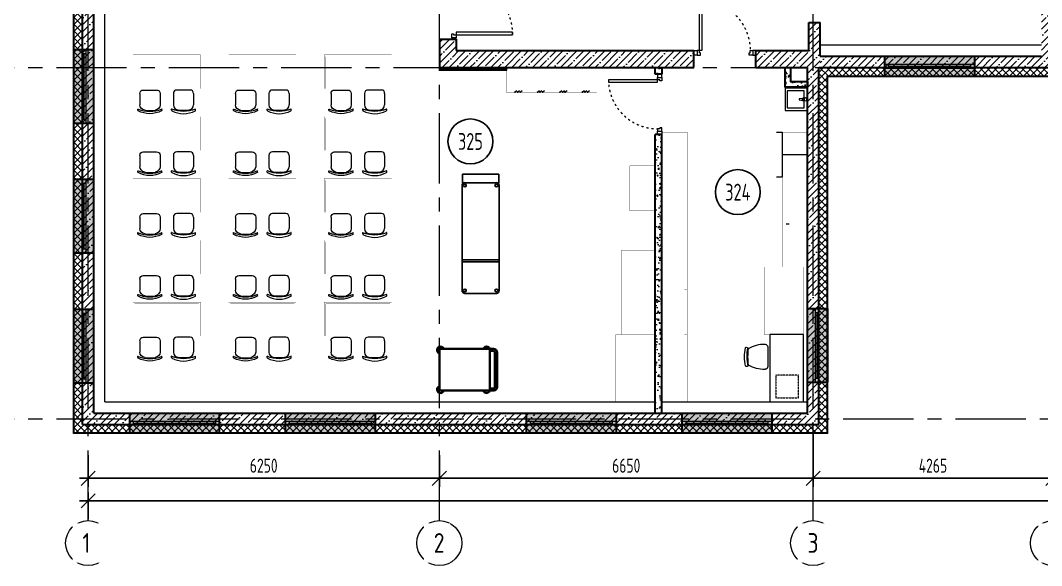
# Model space of a CAD drawing. Header units: millimetres. Extents: x -13407 to 95998, y -2611 to 109495.
# Drawn here: x -1204 to 16965, y -2611 to 7087 of the extents above; entities that cross this region are included whole.
import ezdxf
from ezdxf.enums import TextEntityAlignment as Align

# ---------------------------------------------------------------- set-up
doc = ezdxf.new("R2010")
doc.units = ezdxf.units.MM
for name, pattern in [('ACAD_ISO03W100', [30, 12, -18]), ('ADSK_Сверху', [450, 300, -150]), ('CENTER', [2, 1.25, -0.25, 0.25, -0.25]), ('HIDDEN', [6, 4, -2])]:
    doc.linetypes.add(name, pattern=pattern)
for name, color, linetype, lineweight in [('_ТХ_обор_комп принт', 30, 'Continuous', 13), ('АР_Двери', 5, 'Continuous', 18), ('АР_Маркер экспликации', 239, 'Continuous', 13), ('АР_Навесной фасад', 5, 'Continuous', 5), ('АР_Номер помещения', 1, 'Continuous', 25), ('АР_Окна БЛОК', 250, 'Continuous', 13), ('АР_Оси', 193, 'Continuous', 9), ('АР_Оси размеры', 164, 'Continuous', 9), ('АР_Перегородки газоблок', 165, 'Continuous', 30), ('АР_Перегородки газоблок_Штрих', 165, 'Continuous', 5), ('АР_Подоконники', 163, 'Continuous', 9), ('АР_Помещения_площадь', 19, 'Continuous', 9), ('АР_Сущ Несущая стена', 202, 'Continuous', 30), ('АР_Утеплитель', 250, 'Continuous', 9), ('АР_Штриховка монолит', 250, 'Continuous', 9), ('Сан.техника', 153, 'Continuous', 9), ('ТХ_мебель передв', 250, 'Continuous', 13), ('ТХ_обор_комп принт', 30, 'Continuous', 13)]:
    doc.layers.add(name, color=color, linetype=linetype, lineweight=lineweight)
doc.layers.add('ТХ_оборуд_учебн', color=80, linetype='Continuous')
doc.styles.add('ISOCPEUR', font='isocpeur.ttf', dxfattribs={"width": 0.7})
doc.styles.get("Standard").update_dxf_attribs({"font": 'arial.ttf'})
doc.styles.add('ГОСТ 2.304', font='isocpeur.ttf', dxfattribs={"width": 0.7})
doc.dimstyles.new('СПДС', dxfattribs={"dimscale": 100, "dimtxt": 2.5, "dimasz": 2.5, "dimexe": 1.5, "dimexo": 0, "dimgap": 1, "dimtad": 1, "dimdec": 0, "dimrnd": 1, "dimtxsty": 'ГОСТ 2.304', "dimblk": 'OBLIQUE', "dimcen": 2.5, "dimdle": 1.5, "dimadec": 0, "dimazin": 2, "dimtfac": 0.75, "dimtdec": 0, "dimtmove": 1, "dimatfit": 3, "dimfxl": 1, "dimtolj": 1, "dimarcsym": 1})
pattern_1 = [(50, (-58072.46, -55205.68), (215.17805, -18.82564), [22.5, -247.5]), (355, (-58072.46, -55205.68), (-41.6254, 225.65764), [18, -198]), (100.45144, (-58054.53, -55207.25), (173.55265, 206.832), [19.12206, -210.34263]), (46.1842, (-58072.46, -55145.68), (320.1724, -49.6558), [33.75, -371.25]), (96.63564, (-58045.78, -55149.82), (280.3986, 292.2356), [28.6831, -315.5141]), (351.18416, (-58072.46, -55145.68), (280.3986, 292.2356), [27, -297]), (21, (-58042.46, -55160.68), (179.0721, -120.78567), [22.5, -247.5]), (326, (-58042.46, -55160.68), (72.9946, 217.545), [18, -198]), (71.45144, (-58027.54, -55170.75), (252.0667, 96.75935), [19.12206, -210.34263]), (37.5, (-58072.46, -55205.68), (3.647957, 99.868156), [0, -195.6, 0, -201, 0, -198.75]), (7.5, (-58072.46, -55205.68), (78.92086, 118.32351), [0, -114.6, 0, -191.1, 0, -75.75]), (327.5, (-58139.36, -55205.68), (160.14673, -6.76646), [0, -75, 0, -234, 0, -310.5]), (317.5, (-58169.36, -55205.68), (174.95585, 30.0315), [0, -97.5, 0, -155.4, 0, -220.5])]

# ---------------------------------------------------------------- blocks, each defined once
blk = doc.blocks.new('Полуторная_на лестницу')
at = {"color": 253}
for points in [[(75, 80), (75, 1080), (125, 1080), (125, 80)], [(1375, 430), (1375, 80), (1425, 80), (1425, 430)]]:
    blk.add_lwpolyline(points, close=True, dxfattribs=at)
for points in [[(0, 0), (0, 80), (20, 80), (20, 0), (0, 0)], [(20, 80), (20, 0), (90, 0), (90, 30), (75, 30), (75, 80), (20, 80)], [(1480, 80), (1480, 0), (1410, 0), (1410, 30), (1425, 30), (1425, 80), (1480, 80)], [(1500, 0), (1500, 80), (1480, 80), (1480, 0), (1500, 0)]]:
    blk.add_lwpolyline(points, dxfattribs=at)
at = {"color": 253, "linetype": 'ACAD_ISO03W100', "ltscale": 3}
for centre, radius, start, end in [((75, 80), 1000, 0, 90), ((1465, 40), 392, 95.9075, 174.0925)]:
    blk.add_arc(centre, radius, start, end, dxfattribs=at)
blk = doc.blocks.new('*U236')
at = {"color": 253}
blk.add_lwpolyline([(-100, 80), (-100, 980), (-140, 980), (-140, 80)], close=True, dxfattribs=at)
for points in [[(-1100, 0), (-1100, 80), (-1045, 80), (-1045, 0), (-1100, 0)], [(-1045, 80), (-1045, 0), (-985, 0), (-985, 40), (-1000, 40), (-1000, 80), (-1045, 80)], [(-55, 80), (-55, 0), (-115, 0), (-115, 40), (-100, 40), (-100, 80), (-55, 80)], [(0, 0), (0, 80), (-55, 80), (-55, 0), (0, 0)]]:
    blk.add_lwpolyline(points, dxfattribs=at)
at = {"color": 253, "linetype": 'ACAD_ISO03W100', "ltscale": 3}
blk.add_arc((-100, 80), 900, 90, 180, dxfattribs=at)
blk = doc.blocks.new('*U213')
h = blk.add_hatch(color=253)
h.dxf.hatch_style = 1
h.paths.add_polyline_path([(-1600, -140), (0, -140), (0, 220), (-1600, 220)])
at = {"color": 253, "lineweight": 30}
for p, q in [((-1600, -140), (-1600, 220)), ((0, -140), (0, 220))]:
    blk.add_line(p, q, dxfattribs=at)
at = {"color": 253}
for p, q in [((0, 220), (-1600, 220)), ((-1600, 70), (0, 70)), ((-1600, 0), (0, 0)), ((-1530, 0), (-1530, 70)), ((-1530, 35), (-70, 35)), ((-70, 0), (-70, 70)), ((-1600, -140), (0, -140)), ((-1600, -140), (-1600, -140)), ((-1600, -140), (-1600, -140)), ((0, -140), (0, -140)), ((0, -140), (0, -140))]:
    blk.add_line(p, q, dxfattribs=at)
blk = doc.blocks.new('*U214')
h = blk.add_hatch(color=253)
h.dxf.hatch_style = 1
h.paths.add_polyline_path([(-1600, -140), (0, -140), (0, 220), (-1600, 220)])
at = {"color": 253, "lineweight": 30}
for p, q in [((-1600, -140), (-1600, 220)), ((0, -140), (0, 220))]:
    blk.add_line(p, q, dxfattribs=at)
at = {"color": 253}
for p, q in [((0, 220), (-1600, 220)), ((-1600, 70), (0, 70)), ((-1600, 0), (0, 0)), ((-1530, 0), (-1530, 70)), ((-1530, 35), (-70, 35)), ((-70, 0), (-70, 70)), ((-1600, -140), (0, -140)), ((-1600, -140), (-1600, -140)), ((-1600, -140), (-1600, -140)), ((0, -140), (0, -140)), ((0, -140), (0, -140))]:
    blk.add_line(p, q, dxfattribs=at)
blk = doc.blocks.new('*U229')
h = blk.add_hatch(color=253)
h.dxf.hatch_style = 1
h.paths.add_polyline_path([(-1600, -140), (0, -140), (0, 220), (-1600, 220)])
at = {"color": 253, "lineweight": 30}
for p, q in [((-1600, -140), (-1600, 220)), ((0, -140), (0, 220))]:
    blk.add_line(p, q, dxfattribs=at)
at = {"color": 253}
for p, q in [((0, 220), (-1600, 220)), ((-1600, 70), (0, 70)), ((-1600, 0), (0, 0)), ((-1530, 0), (-1530, 70)), ((-1530, 35), (-70, 35)), ((-70, 0), (-70, 70)), ((-1600, -140), (0, -140)), ((-1600, -140), (-1600, -140)), ((-1600, -140), (-1600, -140)), ((0, -140), (0, -140)), ((0, -140), (0, -140))]:
    blk.add_line(p, q, dxfattribs=at)
blk = doc.blocks.new('*U230')
h = blk.add_hatch(color=253)
h.dxf.hatch_style = 1
h.paths.add_polyline_path([(-1600, -140), (0, -140), (0, 220), (-1600, 220)])
at = {"color": 253, "lineweight": 30}
for p, q in [((-1600, -140), (-1600, 220)), ((0, -140), (0, 220))]:
    blk.add_line(p, q, dxfattribs=at)
at = {"color": 253}
for p, q in [((0, 220), (-1600, 220)), ((-1600, 70), (0, 70)), ((-1600, 0), (0, 0)), ((-1530, 0), (-1530, 70)), ((-1530, 35), (-70, 35)), ((-70, 0), (-70, 70)), ((-1600, -140), (0, -140)), ((-1600, -140), (-1600, -140)), ((-1600, -140), (-1600, -140)), ((0, -140), (0, -140)), ((0, -140), (0, -140))]:
    blk.add_line(p, q, dxfattribs=at)
blk = doc.blocks.new('*U231')
h = blk.add_hatch(color=253)
h.dxf.hatch_style = 1
h.paths.add_polyline_path([(-1310, -140), (0, -140), (0, 220), (-1310, 220)])
at = {"color": 253, "lineweight": 30}
for p, q in [((-1310, -140), (-1310, 220)), ((0, -140), (0, 220))]:
    blk.add_line(p, q, dxfattribs=at)
at = {"color": 253}
for p, q in [((0, 220), (-1310, 220)), ((-1310, 70), (0, 70)), ((-1310, 0), (0, 0)), ((-1240, 0), (-1240, 70)), ((-1240, 35), (-70, 35)), ((-70, 0), (-70, 70)), ((-1310, -140), (0, -140)), ((-1310, -140), (-1310, -140)), ((-1310, -140), (-1310, -140)), ((0, -140), (0, -140)), ((0, -140), (0, -140))]:
    blk.add_line(p, q, dxfattribs=at)
blk = doc.blocks.new('*U232')
h = blk.add_hatch(color=253)
h.dxf.hatch_style = 1
h.paths.add_polyline_path([(-1600, -140), (0, -140), (0, 220), (-1600, 220)])
at = {"color": 253, "lineweight": 30}
for p, q in [((-1600, -140), (-1600, 220)), ((0, -140), (0, 220))]:
    blk.add_line(p, q, dxfattribs=at)
at = {"color": 253}
for p, q in [((0, 220), (-1600, 220)), ((-1600, 70), (0, 70)), ((-1600, 0), (0, 0)), ((-1530, 0), (-1530, 70)), ((-1530, 35), (-70, 35)), ((-70, 0), (-70, 70)), ((-1600, -140), (0, -140)), ((-1600, -140), (-1600, -140)), ((-1600, -140), (-1600, -140)), ((0, -140), (0, -140)), ((0, -140), (0, -140))]:
    blk.add_line(p, q, dxfattribs=at)
blk = doc.blocks.new('*U195')
h = blk.add_hatch(color=253)
h.dxf.hatch_style = 1
h.paths.add_polyline_path([(-1310, 140), (0, 140), (0, -220), (-1310, -220)])
at = {"color": 253, "lineweight": 30}
for p, q in [((-1310, 140), (-1310, -220)), ((0, 140), (0, -220))]:
    blk.add_line(p, q, dxfattribs=at)
at = {"color": 253}
for p, q in [((-1310, 140), (0, 140)), ((-1310, 140), (-1310, 140)), ((-1310, 140), (-1310, 140)), ((-1310, 0), (0, 0)), ((0, 140), (0, 140)), ((0, 140), (0, 140)), ((-1310, -70), (0, -70)), ((-1240, 0), (-1240, -70)), ((-1240, -35), (-70, -35)), ((-70, 0), (-70, -70)), ((0, -220), (-1310, -220))]:
    blk.add_line(p, q, dxfattribs=at)
blk = doc.blocks.new('*U202')
h = blk.add_hatch(color=253)
h.dxf.hatch_style = 1
h.paths.add_polyline_path([(-1310, 140), (0, 140), (0, -220), (-1310, -220)])
at = {"color": 253, "lineweight": 30}
for p, q in [((-1310, 140), (-1310, -220)), ((0, 140), (0, -220))]:
    blk.add_line(p, q, dxfattribs=at)
at = {"color": 253}
for p, q in [((-1310, 140), (0, 140)), ((-1310, 140), (-1310, 140)), ((-1310, 140), (-1310, 140)), ((-1310, 0), (0, 0)), ((0, 140), (0, 140)), ((0, 140), (0, 140)), ((-1310, -70), (0, -70)), ((-1240, 0), (-1240, -70)), ((-1240, -35), (-70, -35)), ((-70, 0), (-70, -70)), ((0, -220), (-1310, -220))]:
    blk.add_line(p, q, dxfattribs=at)
blk = doc.blocks.new('*U203')
h = blk.add_hatch(color=253)
h.dxf.hatch_style = 1
h.paths.add_polyline_path([(-1310, 140), (0, 140), (0, -220), (-1310, -220)])
at = {"color": 253, "lineweight": 30}
for p, q in [((-1310, 140), (-1310, -220)), ((0, 140), (0, -220))]:
    blk.add_line(p, q, dxfattribs=at)
at = {"color": 253}
for p, q in [((-1310, 140), (0, 140)), ((-1310, 140), (-1310, 140)), ((-1310, 140), (-1310, 140)), ((-1310, 0), (0, 0)), ((0, 140), (0, 140)), ((0, 140), (0, 140)), ((-1310, -70), (0, -70)), ((-1240, 0), (-1240, -70)), ((-1240, -35), (-70, -35)), ((-70, 0), (-70, -70)), ((0, -220), (-1310, -220))]:
    blk.add_line(p, q, dxfattribs=at)
blk = doc.blocks.new('_Oblique')
at = {"color": 253, "linetype": 'ByBlock', "lineweight": -2}
blk.add_line((-0.5, -0.5), (0.5, 0.5), dxfattribs=at)
blk = doc.blocks.new('*D300')
at = {"layer": 'АР_Оси размеры', "color": 253, "lineweight": -2, "ltscale": 100, "transparency": 16777216}
for p, q in [((0, -649), (0, -1209)), ((6250, -649), (6250, -1209)), ((-150, -1059), (6400, -1059))]:
    blk.add_line(p, q, dxfattribs=at)
at = {"layer": 'АР_Оси размеры', "color": 253, "lineweight": -2, "ltscale": 100, "transparency": 16777216, "xscale": 250, "yscale": 250, "zscale": 250, "rotation": 180}
blk.add_blockref('_Oblique', (0, -1059), dxfattribs=at)
at = {"layer": 'АР_Оси размеры', "color": 253, "lineweight": -2, "ltscale": 100, "transparency": 16777216, "xscale": 250, "yscale": 250, "zscale": 250}
blk.add_blockref('_Oblique', (6250, -1059), dxfattribs=at)
at = {"layer": 'АР_Оси размеры', "color": 253, "ltscale": 100, "transparency": 16777216, "insert": (3125, -834), "char_height": 250, "attachment_point": 5, "style": 'ГОСТ 2.304'}
blk.add_mtext('\\A1;6250', dxfattribs=at)
blk = doc.blocks.new('*D301')
at = {"layer": 'АР_Оси размеры', "color": 253, "lineweight": -2, "ltscale": 100, "transparency": 16777216}
for p, q in [((12900, -235), (12900, -1209)), ((6250, -649), (6250, -1209)), ((6100, -1059), (13050, -1059))]:
    blk.add_line(p, q, dxfattribs=at)
at = {"layer": 'АР_Оси размеры', "color": 253, "lineweight": -2, "ltscale": 100, "transparency": 16777216, "xscale": 250, "yscale": 250, "zscale": 250, "rotation": 180}
blk.add_blockref('_Oblique', (6250, -1059), dxfattribs=at)
at = {"layer": 'АР_Оси размеры', "color": 253, "lineweight": -2, "ltscale": 100, "transparency": 16777216, "xscale": 250, "yscale": 250, "zscale": 250}
blk.add_blockref('_Oblique', (12900, -1059), dxfattribs=at)
at = {"layer": 'АР_Оси размеры', "color": 253, "ltscale": 100, "transparency": 16777216, "insert": (9575, -834), "char_height": 250, "attachment_point": 5, "style": 'ГОСТ 2.304'}
blk.add_mtext('\\A1;6650', dxfattribs=at)
blk = doc.blocks.new('*D302')
at = {"layer": 'АР_Оси размеры', "color": 253, "lineweight": -2, "ltscale": 100, "transparency": 16777216}
for p, q in [((12900, -235), (12900, -1209)), ((17165, -235), (17165, -1209)), ((12750, -1059), (17315, -1059))]:
    blk.add_line(p, q, dxfattribs=at)
at = {"layer": 'АР_Оси размеры', "color": 253, "lineweight": -2, "ltscale": 100, "transparency": 16777216, "xscale": 250, "yscale": 250, "zscale": 250, "rotation": 180}
blk.add_blockref('_Oblique', (12900, -1059), dxfattribs=at)
at = {"layer": 'АР_Оси размеры', "color": 253, "lineweight": -2, "ltscale": 100, "transparency": 16777216, "xscale": 250, "yscale": 250, "zscale": 250}
blk.add_blockref('_Oblique', (17165, -1059), dxfattribs=at)
at = {"layer": 'АР_Оси размеры', "color": 253, "ltscale": 100, "transparency": 16777216, "insert": (15032, -834), "char_height": 250, "attachment_point": 5, "style": 'ГОСТ 2.304'}
blk.add_mtext('\\A1;4265', dxfattribs=at)
blk = doc.blocks.new('*D296')
at = {"layer": 'АР_Оси размеры', "color": 253, "lineweight": -2, "ltscale": 100, "transparency": 16777216}
for p, q in [((0, -1786), (0, -1311)), ((68415, -1786), (68415, -1311)), ((-150, -1461), (68565, -1461))]:
    blk.add_line(p, q, dxfattribs=at)
at = {"layer": 'АР_Оси размеры', "color": 253, "lineweight": -2, "ltscale": 100, "transparency": 16777216, "xscale": 250, "yscale": 250, "zscale": 250, "rotation": 180}
blk.add_blockref('_Oblique', (0, -1461), dxfattribs=at)
at = {"layer": 'АР_Оси размеры', "color": 253, "lineweight": -2, "ltscale": 100, "transparency": 16777216, "xscale": 250, "yscale": 250, "zscale": 250}
blk.add_blockref('_Oblique', (68415, -1461), dxfattribs=at)
at = {"layer": 'АР_Оси размеры', "color": 253, "ltscale": 100, "transparency": 16777216, "insert": (34208, -1236), "char_height": 250, "attachment_point": 5, "style": 'ГОСТ 2.304'}
blk.add_mtext('\\A1;68415', dxfattribs=at)
blk = doc.blocks.new('*U166')
at = {"color": 253}
blk.add_lwpolyline([(-100, 80), (-100, 950), (-140, 950), (-140, 80)], close=True, dxfattribs=at)
for points in [[(-1070, 0), (-1070, 80), (-1015, 80), (-1015, 0), (-1070, 0)], [(-1015, 80), (-1015, 0), (-955, 0), (-955, 40), (-970, 40), (-970, 80), (-1015, 80)], [(-55, 80), (-55, 0), (-115, 0), (-115, 40), (-100, 40), (-100, 80), (-55, 80)], [(0, 0), (0, 80), (-55, 80), (-55, 0), (0, 0)]]:
    blk.add_lwpolyline(points, dxfattribs=at)
at = {"color": 253, "linetype": 'ACAD_ISO03W100', "ltscale": 3}
blk.add_arc((-100, 80), 870, 90, 180, dxfattribs=at)
blk = doc.blocks.new('*U327')
at = {"layer": 'АР_Номер помещения', "color": 253}
blk.add_circle((-11184, 4515), 400, dxfattribs=at)
at = {"layer": 'АР_Номер помещения', "color": 253, "style": 'ISOCPEUR', "width": 0.7}
blk.add_attdef('НОМЕР_ПОМЕЩЕНИЯ', text='', height=300, dxfattribs=at).set_placement((-11184, 4515), align=Align.MIDDLE_CENTER)
at = {"layer": 'АР_Помещения_площадь', "color": 253, "lineweight": 30, "width": 0.7, "flags": 104}
blk.add_attdef('ИМЯ_ПОМЕЩЕНИЯ', text='', height=100, dxfattribs=at).set_placement((158, 1217), align=Align.MIDDLE_CENTER)
blk = doc.blocks.new('*U328')
at = {"layer": 'АР_Номер помещения', "color": 253}
blk.add_circle((-16333, 3946), 400, dxfattribs=at)
at = {"layer": 'АР_Номер помещения', "color": 253, "style": 'ISOCPEUR', "width": 0.7}
blk.add_attdef('НОМЕР_ПОМЕЩЕНИЯ', text='', height=300, dxfattribs=at).set_placement((-16333, 3946), align=Align.MIDDLE_CENTER)
at = {"layer": 'АР_Помещения_площадь', "color": 253, "lineweight": 30, "width": 0.7, "flags": 104}
blk.add_attdef('ИМЯ_ПОМЕЩЕНИЯ', text='', height=100, dxfattribs=at).set_placement((158, 1217), align=Align.MIDDLE_CENTER)
blk = doc.blocks.new('сан.техника')
at = {"layer": 'Сан.техника', "color": 253, "linetype": 'Continuous', "lineweight": 5}
for p, q in [((-27, 168), (-79, 161)), ((-27, 168), (-79, 161)), ((-79, 139), (-27, 132)), ((-79, 139), (-27, 132)), ((25, 175), (-17, 171)), ((25, 175), (-17, 171)), ((-17, 129), (25, 125)), ((-17, 129), (25, 125)), ((-15, 164), (0, 164)), ((-15, 164), (0, 164)), ((0, 136), (-15, 136)), ((0, 136), (-15, 136)), ((0, 164), (0, 136)), ((0, 164), (0, 136))]:
    blk.add_line(p, q, dxfattribs=at)
for points in [[(59, 350), (-341, 350), (-341, -50), (59, -50)], [(0, 300), (-300, 300), (-300, 0), (0, 0)], [(0, 300), (-300, 300), (-300, 0), (0, 0)]]:
    blk.add_lwpolyline(points, close=True, dxfattribs=at)
for centre, radius, start, end in [((-78, 150), 11.2, 97.1386, 262.8608), ((-78, 150), 11.2, 97.1386, 262.8608), ((-15, 150), 21.1, 122.7707, 237.2287), ((-15, 150), 21.1, 122.7707, 237.2287), ((-15, 150), 13.6, 89.9997, 269.9997), ((-15, 150), 13.6, 89.9997, 269.9997), ((-15, 150), 21.1, 95.1693, 122.7707), ((-15, 150), 21.1, 95.1693, 122.7707), ((-15, 150), 21.1, 237.2287, 264.8301), ((-15, 150), 21.1, 237.2287, 264.8301), ((25, 150), 25, 269.9997, 89.9997), ((25, 150), 25, 269.9997, 89.9997)]:
    blk.add_arc(centre, radius, start, end, dxfattribs=at)
blk = doc.blocks.new('У058')
at = {"layer": 'ТХ_мебель передв', "color": 253, "ltscale": 100}
for points, const_width in [([(70477.5, 42777), (71077.5, 42777), (71077.5, 41577), (70477.5, 41577)], 2), ([(70507.5, 42747), (71077.5, 42747), (71077.5, 41607), (70507.5, 41607)], 1)]:
    blk.add_lwpolyline(points, close=True, dxfattribs=dict(at, const_width=const_width))
blk = doc.blocks.new('У060')
at = {"layer": 'ТХ_мебель передв', "color": 253, "lineweight": 0, "ltscale": 100, "transparency": 33554687}
for points in [[(66914, 41636), (66914, 41874)], [(66977, 41938), (67178, 41938)], [(67273, 41969), (67252, 41969)], [(66977, 41578), (67178, 41578)], [(67273, 41541), (67252, 41541)]]:
    blk.add_lwpolyline(points, dxfattribs=at)
for centre, radius, start, end in [((66774, 41755), 522, 336.4029, 23.5971), ((66737, 41755), 544, 350.2064, 9.7936)]:
    blk.add_arc(centre, radius, start, end, dxfattribs=at)
for points in [[(66914, 41874), (66914, 41906), (66940, 41938), (66977, 41938)], [(67178, 41938), (67226, 41938), (67268, 41895), (67273, 41848)], [(67252, 41964), (67247, 41964), (67252, 41969), (67252, 41969)], [(67273, 41969), (67279, 41969), (67279, 41964), (67284, 41964)], [(66977, 41578), (66940, 41578), (66914, 41604), (66914, 41636)], [(67273, 41668), (67268, 41615), (67226, 41578), (67178, 41578)], [(67252, 41541), (67252, 41541), (67252, 41541), (67252, 41546)]]:
    blk.add_open_spline(points, degree=3, dxfattribs=at)
blk.add_open_spline([(67284, 41964), (67353, 41832), (67353, 41678), (67284, 41546), (67279, 41546), (67279, 41541), (67273, 41541)], degree=3, knots=[0, 0, 0, 0, 1, 1, 1, 2, 2, 2, 2], dxfattribs=at)
blk = doc.blocks.new('У063-2')
at = {"layer": '_ТХ_обор_комп принт', "color": 253, "lineweight": 35}
blk.add_lwpolyline([(68858, 41841), (68858, 41100), (67958, 41100), (67958, 41841)], close=True, dxfattribs=at)
for points in [[(68858, 41100), (68858, 41841)], [(68921, 41841), (68858, 41841)], [(68921, 41804), (68858, 41804)], [(68948, 41778), (68948, 41159)], [(68985, 41778), (68985, 41159)], [(68921, 41137), (68858, 41137)], [(68921, 41100), (68858, 41100)]]:
    blk.add_lwpolyline(points, dxfattribs=at)
for points, knots in [([(67958, 41762), (67926, 41772), (67911, 41804), (67921, 41841), (67932, 41873), (67963, 41889), (67995, 41878), (68016, 41873), (68032, 41857), (68038, 41841)], [0, 0, 0, 0, 1, 1, 1, 2, 2, 2, 3, 3, 3, 3]), ([(68741, 41841), (68752, 41873), (68784, 41889), (68821, 41878), (68837, 41873), (68852, 41857), (68858, 41841)], [0, 0, 0, 0, 1, 1, 1, 2, 2, 2, 2]), ([(68038, 41100), (68027, 41069), (67990, 41047), (67958, 41058), (67926, 41069), (67911, 41106), (67921, 41137), (67926, 41153), (67942, 41169), (67958, 41174)], [0, 0, 0, 0, 1, 1, 1, 2, 2, 2, 3, 3, 3, 3]), ([(68858, 41100), (68847, 41069), (68815, 41047), (68784, 41058), (68762, 41063), (68747, 41079), (68741, 41100)], [0, 0, 0, 0, 1, 1, 1, 2, 2, 2, 2]), ([(68985, 41164), (68985, 41127), (68958, 41100), (68927, 41100), (68927, 41100), (68927, 41100), (68921, 41100)], [0, 0, 0, 0, 1, 1, 1, 2, 2, 2, 2]), ([(68948, 41159), (68948, 41148), (68937, 41137), (68927, 41137), (68927, 41137), (68927, 41137), (68921, 41137)], [0, 0, 0, 0, 1, 1, 1, 2, 2, 2, 2])]:
    blk.add_open_spline(points, degree=3, knots=knots, dxfattribs=at)
for points in [[(68921, 41841), (68958, 41841), (68985, 41809), (68985, 41778)], [(68921, 41804), (68937, 41804), (68948, 41788), (68948, 41778)]]:
    blk.add_open_spline(points, degree=3, dxfattribs=at)
blk = doc.blocks.new('A$C3da1b1ea')
at = {"color": 253, "lineweight": 0}
blk.add_lwpolyline([(0, 0), (50, 0), (50, -1200), (0, -1200), (0, 0)], dxfattribs=at)
blk = doc.blocks.new('У062-2')
at = {"layer": 'ТХ_мебель передв', "color": 253, "ltscale": 100}
for p, q in [((73687, 43374.5), (73729.5, 43402.5)), ((73733, 43374.5), (73775.5, 43402.5)), ((73779, 43374.5), (73821.5, 43402.5)), ((74087, 43374.5), (74129.5, 43402.5)), ((74133, 43374.5), (74175.5, 43402.5)), ((74179, 43374.5), (74221.5, 43402.5))]:
    blk.add_line(p, q, dxfattribs=at)
for points, const_width in [([(73549.5, 43813.5), (74349.5, 43813.5), (74349.5, 43363.5), (73549.5, 43363.5)], 2), ([(73549.5, 43363.5), (74349.5, 43363.5), (74349.5, 43413.5), (73549.5, 43413.5)], 1)]:
    blk.add_lwpolyline(points, close=True, dxfattribs=dict(at, const_width=const_width))
at = {"layer": 'ТХ_мебель передв', "color": 253, "ltscale": 100, "const_width": 1}
blk.add_lwpolyline([(73949.5, 43413.5), (73949.5, 43363.5)], dxfattribs=at)
blk = doc.blocks.new('У051-2')
at = {"layer": 'ТХ_мебель передв', "color": 253, "ltscale": 100}
for points, const_width in [([(73549.5, 44725), (74349.5, 44725), (74349.5, 44275), (73549.5, 44275)], 2), ([(73549.5, 44275), (74349.5, 44275), (74349.5, 44325), (73549.5, 44325)], 1)]:
    blk.add_lwpolyline(points, close=True, dxfattribs=dict(at, const_width=const_width))
at = {"layer": 'ТХ_мебель передв', "color": 253, "ltscale": 100, "const_width": 1}
blk.add_lwpolyline([(73949.5, 44325), (73949.5, 44275)], dxfattribs=at)
blk = doc.blocks.new('У050-2')
at = {"layer": 'ТХ_мебель передв', "color": 253, "ltscale": 100, "const_width": 2}
blk.add_lwpolyline([(72615, 40628.5), (73815, 40628.5), (73815, 39928.5), (72615, 39928.5)], close=True, dxfattribs=at)
blk = doc.blocks.new('137')
at = {"color": 253, "extrusion": (0.000470712, 6.19742e-05, 1)}
for p, q in [((7031710, 1186294, 0), (7031710, 1188164, 0)), ((7031760, 1188214, 0), (7032320, 1188214, 0)), ((7032370, 1188164, 0), (7032370, 1186294, 0)), ((7031715, 1187654, 0), (7032365, 1187654, 0)), ((7031715, 1187614, 0), (7032365, 1187614, 0)), ((7032315, 1186244, 0), (7031765, 1186244, 0))]:
    blk.add_line(p, q, dxfattribs=at)
at = {"color": 253, "linetype": 'ADSK_Сверху', "ltscale": 25, "elevation": 0}
blk.add_lwpolyline([(7031718, 1186244), (7032361, 1186244), (7032361, 1186094), (7031718, 1186094)], close=True, dxfattribs=at)
at = {"color": 253, "extrusion": (0.000470712, 6.19742e-05, 1)}
for centre in [(7031759, 1188163, 3384), (7032319, 1188163, 3384), (7031759, 1186293, 3384), (7032319, 1186293, 3384)]:
    blk.add_circle(centre, 25, dxfattribs=at)
for centre, start, end in [((7031759, 1188163, 3384), 90, 180), ((7032319, 1188163, 3384), 360, 90), ((7031759, 1186293, 3384), 180, 270), ((7032319, 1186293, 3384), 270, 360)]:
    blk.add_arc(centre, 50, start, end, dxfattribs=at)
blk = doc.blocks.new('У055')
at = {"layer": 'ТХ_мебель передв', "color": 253, "const_width": 2}
blk.add_lwpolyline([(77907.5, 42123.5), (77907.5, 41523.5), (76407.5, 41523.5), (76407.5, 42123.5)], close=True, dxfattribs=at)
blk = doc.blocks.new('стол с тумбой 1200х600')
at = {"color": 253}
blk.add_lwpolyline([(-19012, 19801), (-19012, 21001), (-19612, 21001), (-19612, 19801)], close=True, dxfattribs=at)
at = {"color": 253, "linetype": 'HIDDEN', "ltscale": 0.1}
blk.add_lwpolyline([(-19505, 19875), (-19105, 19875), (-19105, 20275), (-19505, 20275)], close=True, dxfattribs=at)
blk = doc.blocks.new('У049')
at = {"layer": 'ТХ_мебель передв', "color": 253, "lineweight": 0, "ltscale": 100, "transparency": 33554687}
for points in [[(58164, 41935), (58164, 41586)], [(57767, 41591), (57761, 41596)], [(58121, 41538), (58116, 41538)]]:
    blk.add_lwpolyline(points, dxfattribs=at)
for centre, radius, start, end in [((58111, 41385), 597, 89.5454, 119.8071), ((58408, 41758), 666, 165.9816, 194.0184), ((58527, 41769), 738, 168.2499, 193.5111), ((59096, 41760), 1290, 173.6408, 186.3592), ((58111, 42136), 597, 240.1934, 270.454)]:
    blk.add_arc(centre, radius, start, end, dxfattribs=at)
for points in [[(58116, 41983), (58142, 41983), (58164, 41961), (58164, 41940), (58164, 41935), (58164, 41935), (58164, 41935)], [(57761, 41919), (57767, 41935), (57788, 41935), (57798, 41924), (57804, 41924), (57804, 41924), (57804, 41919)]]:
    blk.add_open_spline(points, degree=3, knots=[0, 0, 0, 0, 1, 1, 1, 2, 2, 2, 2], dxfattribs=at)
for points in [[(57809, 41596), (57798, 41586), (57783, 41580), (57767, 41591)], [(58164, 41586), (58164, 41559), (58142, 41538), (58121, 41538)]]:
    blk.add_open_spline(points, degree=3, dxfattribs=at)
blk = doc.blocks.new('У052')
at = {"layer": 'ТХ_мебель передв', "color": 253, "ltscale": 100}
for points, const_width in [([(68850, 57482), (68850, 56682), (69300, 56682), (69300, 57482)], 2), ([(69300, 57482), (69300, 56682), (69250, 56682), (69250, 57482)], 1)]:
    blk.add_lwpolyline(points, close=True, dxfattribs=dict(at, const_width=const_width))
at = {"layer": 'ТХ_мебель передв', "color": 253, "ltscale": 100, "const_width": 1}
blk.add_lwpolyline([(69250, 57082), (69300, 57082)], dxfattribs=at)
blk = doc.blocks.new('У053')
at = {"layer": 'ТХ_мебель передв', "color": 253, "ltscale": 100}
for points, const_width in [([(53513, 44340.5), (53513, 43540.5), (53063, 43540.5), (53063, 44340.5)], 2), ([(53063, 44340.5), (53063, 43540.5), (53113, 43540.5), (53113, 44340.5)], 1)]:
    blk.add_lwpolyline(points, close=True, dxfattribs=dict(at, const_width=const_width))
at = {"layer": 'ТХ_мебель передв', "color": 253, "ltscale": 100, "const_width": 1}
blk.add_lwpolyline([(53113, 43940.5), (53063, 43940.5)], dxfattribs=at)
blk = doc.blocks.new('У054')
at = {"layer": 'ТХ_мебель передв', "color": 253, "ltscale": 100, "const_width": 2}
blk.add_lwpolyline([(50842.5, 43340), (51392.5, 43340), (51392.5, 42540), (50842.5, 42540)], close=True, dxfattribs=at)
at = {"layer": 'ТХ_мебель передв', "color": 253, "ltscale": 100}
for points in [[(51392.5, 43340), (51292.5, 43340), (51292.5, 42540), (51392.5, 42540)], [(51292.5, 42940), (50842.5, 42940)]]:
    blk.add_lwpolyline(points, dxfattribs=at)
blk = doc.blocks.new('У056')
at = {"layer": 'ТХ_мебель передв', "color": 253, "ltscale": 0.1, "const_width": 2, "elevation": -1}
blk.add_lwpolyline([(66130, 57230), (66530, 57230), (66530, 56530), (66130, 56530)], close=True, dxfattribs=at)

msp = doc.modelspace()

# ---------------------------------------------------------------- hatches: boundary and pattern name
at = {"layer": 'АР_Перегородки газоблок_Штрих', "ltscale": 100}
h = msp.add_hatch(dxfattribs=at)
h.set_pattern_fill('AR-CONC', color=253, scale=30)
h.set_pattern_definition(pattern_1)
h.paths.add_polyline_path([(10090, 6250), (10090, 6130), (10210, 6130), (10210, 6250)])
h = msp.add_hatch(dxfattribs=at)
h.set_pattern_fill('AR-CONC', color=253, scale=30)
h.set_pattern_definition(pattern_1)
h.paths.add_polyline_path([(12400, 5900), (12800, 5900), (12800, 6000), (12500, 6000), (12500, 6250), (12400, 6250)])
h = msp.add_hatch(dxfattribs=at)
h.set_pattern_fill('AR-CONC', color=253, scale=30)
h.set_pattern_definition(pattern_1)
h.paths.add_polyline_path([(10090, 5060), (10090, 100), (10210, 100), (10210, 5060)])
at = {"layer": 'АР_Утеплитель', "ltscale": 100}
h = msp.add_hatch(dxfattribs=at)
h.set_pattern_fill('ANSI37', color=253, scale=700)
h.set_pattern_definition([(45, (-945096.63, 49153.53), (-61.871843, 61.871843), []), (135, (-945096.63, 49153.53), (-61.871843, -61.871843), [])])
h.paths.add_polyline_path([(-100, 9610), (6250, 9610), (6250, 26840), (-750.2, 26840), (-750.2, 28560), (-900.2, 28560), (-900.2, 26690), (6100, 26690), (6100, 9760), (-250, 9760), (-250, -250), (13150, -250), (13150, 6100), (21270, 6100), (21270, 11290), (29537.4, 11290), (29537.4, 11040), (29687.4, 11040), (29687.4, 11440), (21120, 11440), (21120, 6250), (13000, 6250), (13000, -100), (-100, -100)])
at = {"layer": 'АР_Штриховка монолит', "ltscale": 100}
h = msp.add_hatch(dxfattribs=at)
h.set_pattern_fill('ANSI35', color=253, scale=700)
h.set_pattern_definition([(45, (-951587.81, 109999.9), (-123.743687, 123.743687), []), (45, (-951464.07, 109999.9), (-123.743687, 123.743687), [218.75, -43.75, 0, -43.75])])
h.paths.add_polyline_path([(20920, 6450), (17165, 6450), (17165, 11331.1), (16965, 11331.1), (16965, 6450), (13025, 6450), (13025, 6250), (20920, 6250)])
h = msp.add_hatch(dxfattribs=at)
h.set_pattern_fill('ANSI35', color=253, scale=700)
h.set_pattern_definition([(45, (-944996.7, 49831.52), (-123.743687, 123.743687), []), (45, (-944872.95, 49831.52), (-123.743687, 123.743687), [218.75, -43.75, 0, -43.75])])
h.paths.add_polyline_path([(100, 9410), (-100, 9410), (-100, -100), (12053.2, -100), (12053.2, 100), (100, 100)])
h = msp.add_hatch(dxfattribs=at)
h.set_pattern_fill('ANSI35', color=253, scale=700)
h.set_pattern_definition([(45, (-956447.81, 109999.9), (-123.743687, 123.743687), []), (45, (-956324.07, 109999.9), (-123.743687, 123.743687), [218.75, -43.75, 0, -43.75])])
h.paths.add_polyline_path([(11880, 6250), (12800, 6250), (12800, 100), (12165, 100), (12165, -100), (13000, -100), (13000, 6250), (13025, 6250), (13025, 6450), (13025, 7050), (12825, 7050), (12825, 6550), (11880, 6550)])
h = msp.add_hatch(dxfattribs=at)
h.set_pattern_fill('ANSI35', color=253, scale=700)
h.set_pattern_definition([(45, (-947672.81, 116349.9), (-123.743687, 123.743687), []), (45, (-947549.07, 116349.9), (-123.743687, 123.743687), [218.75, -43.75, 0, -43.75])])
h.paths.add_polyline_path([(10780, 6550), (6550, 6550), (6550, 6756), (6250, 6756), (6250, 6250), (10780, 6250)])

# ---------------------------------------------------------------- linework, layer by layer
at = {"layer": 'АР_Навесной фасад', "color": 253, "ltscale": 100}
for p, q in [((13150, -250), (13150, 6100)), ((13150, 6100), (21270, 6100)), ((13160, -260), (13160, 6090)), ((13160, 6090), (21280, 6090))]:
    msp.add_line(p, q, dxfattribs=at)
for points in [[(-260, -260), (-260.4, 9770)], [(-250, -250), (-250.4, 9760)], [(13160, -260), (-260, -260)], [(13150, -250), (-250, -250)]]:
    msp.add_lwpolyline(points, dxfattribs=at)
at = {"layer": 'АР_Оси', "color": 253, "linetype": 'CENTER', "ltscale": 1000}
for p, q in [((6250, -1811.3), (6250, 32072.7)), ((12900, -1811.3), (12900, 27571.3)), ((0, -1811.3), (0, 12666.9)), ((-12563.8, 6250), (71033.4, 6250)), ((-12563.8, 0), (71033.4, 0))]:
    msp.add_line(p, q, dxfattribs=at)
at = {"layer": 'АР_Оси', "color": 253, "ltscale": 0.5}
for centre in [(0, -2211.3), (6250, -2211.3), (12900, -2211.3), (17165, -2211.3)]:
    msp.add_circle(centre, 400, dxfattribs=at)
at = {"layer": 'АР_Перегородки газоблок', "color": 253, "ltscale": 100}
for points in [[(10090, 6130), (10090, 6250)], [(10210, 6250), (10210, 6130)], [(10210, 6130), (10090, 6130)], [(10090, 100), (10090, 5060)], [(10210, 5060), (10090, 5060)], [(10210, 100), (10210, 5060)]]:
    msp.add_lwpolyline(points, dxfattribs=at)
msp.add_lwpolyline([(12800, 5900), (12400, 5900), (12400, 6250), (12500, 6250), (12500, 6000), (12800, 6000)], close=True, dxfattribs=at)
at = {"layer": 'АР_Подоконники', "color": 253, "ltscale": 100}
for p, q in [((300, 300), (300, 9410)), ((16965, 6650), (13025, 6650)), ((300, 300), (10090, 300)), ((10210, 300), (12800, 300))]:
    msp.add_line(p, q, dxfattribs=at)
at = {"layer": 'АР_Сущ Несущая стена', "color": 253, "ltscale": 100}
for p, q in [((-100, -100), (-100, 9610)), ((100, 100), (100, 9410)), ((12825, 6550), (12825, 7050)), ((12825, 7050), (13025, 7050)), ((13025, 6450), (13025, 7050)), ((6250, 6756), (6250, 6250)), ((6250, 6756), (6550, 6756)), ((6550, 6756), (6550, 6550)), ((6550, 6550), (10780, 6550)), ((10780, 6250), (10780, 6550)), ((11880, 6550), (12825, 6550)), ((11880, 6250), (11880, 6550)), ((13025, 6450), (16965, 6450)), ((6250, 6250), (10780, 6250)), ((11880, 6250), (12800, 6250)), ((12800, 100), (12800, 6250)), ((13000, -100), (13000, 6250)), ((13000, 6250), (21120, 6250)), ((100, 100), (12800, 100)), ((-100, -100), (13000, -100))]:
    msp.add_line(p, q, dxfattribs=at)
at = {"layer": 'ТХ_мебель передв', "color": 253, "ltscale": 100, "const_width": 50}
msp.add_lwpolyline([(7450, 6225), (6250, 6225)], dxfattribs=at)
at = {"layer": 'ТХ_мебель передв', "color": 253, "lineweight": 0, "ltscale": 100, "transparency": 33554687}
msp.add_lwpolyline([(12473.1, 3461.2), (12420.2, 3461.2)], dxfattribs=at)

# ---------------------------------------------------------------- block references
at = {"layer": 'АР_Двери', "color": 253, "xscale": -1, "rotation": 270}
msp.add_blockref('Полуторная_на лестницу', (6470, 6756), dxfattribs=at)
at = {"layer": 'АР_Двери', "color": 253, "xscale": -1}
msp.add_blockref('*U236', (10780, 6470), dxfattribs=at)
at = {"layer": 'АР_Двери', "color": 253, "rotation": 90.00000000000001}
msp.add_blockref('*U166', (10210, 6130), dxfattribs=at)
at = {"layer": 'АР_Маркер экспликации', "color": 253}
ref = msp.add_blockref('*U327', (17987.1, 419.7), dxfattribs=at)
ref.add_attrib('НОМЕР_ПОМЕЩЕНИЯ', '325', dxfattribs={"layer": 'АР_Номер помещения', "color": 253, "height": 300, "style": 'ISOCPEUR', "width": 0.7}).set_placement((6803, 4934.3), align=Align.MIDDLE_CENTER)
ref = msp.add_blockref('*U328', (27893.7, 86.6), dxfattribs=at)
ref.add_attrib('НОМЕР_ПОМЕЩЕНИЯ', '324', dxfattribs={"layer": 'АР_Номер помещения', "color": 253, "height": 300, "style": 'ISOCPEUR', "width": 0.7}).set_placement((11560.7, 4032.6), align=Align.MIDDLE_CENTER)
at = {"layer": 'АР_Окна БЛОК', "color": 253, "rotation": 270}
for name, p in [('*U203', (-40.1, 5255)), ('*U202', (-40.1, 2945)), ('*U195', (-40, 635))]:
    msp.add_blockref(name, p, dxfattribs=at)
at = {"layer": 'АР_Окна БЛОК', "color": 253, "xscale": -1}
for name, p, rotation in [('*U232', (15770, 6310), 180), ('*U231', (12940, 1960), 270), ('*U213', (2335, -40), 180), ('*U214', (5105, -40), 180), ('*U229', (9395, -40), 180), ('*U230', (12165, -40), 180)]:
    msp.add_blockref(name, p, dxfattribs=dict(at, rotation=rotation))
at = {"layer": 'Сан.техника', "color": 253}
msp.add_blockref('сан.техника', (12741, 5533), dxfattribs=at)
at = {"layer": 'ТХ_мебель передв', "color": 253}
for name, p, rotation in [('У058', (-40777.1, 76952.4), 270), ('У058', (-39077.1, 76952.4), 270), ('У058', (-37377.1, 76952.4), 270), ('У060', (-40655.1, 72763.6), 270), ('У060', (-38955.1, 72763.6), 270), ('У060', (-37255.1, 72763.6), 270), ('У058', (-40777.1, 75852.4), 270), ('У058', (-39077.1, 75852.4), 270), ('У058', (-37377.1, 75852.4), 270), ('У060', (-40655.1, 71663.6), 270), ('У060', (-38955.1, 71663.6), 270), ('У060', (-37255.1, 71663.6), 270), ('У051-2', (-34635, 78049.5), 270), ('У058', (-40777.1, 74752.4), 270), ('У058', (-39077.1, 74752.4), 270), ('У058', (-37377.1, 74752.4), 270), ('У060', (-40655.1, 70563.6), 270), ('У060', (-38955.1, 70563.6), 270), ('У060', (-37255.1, 70563.6), 270), ('У058', (-40777.1, 73652.4), 270), ('У058', (-39077.1, 73652.4), 270), ('У058', (-37377.1, 73652.4), 270), ('У055', (-32033.5, 79407.5), 270), ('У060', (-40655.1, 69463.6), 270), ('У060', (-38955.1, 69463.6), 270), ('У060', (-37255.1, 69463.6), 270), ('У050-2', (52658.5, -71115), 90), ('У058', (-40777.1, 72552.4), 270), ('У058', (-39077.1, 72552.4), 270), ('У058', (-37377.1, 72552.4), 270), ('У050-2', (-30538.5, 74115), 270), ('У060', (-40655.1, 68363.6), 270), ('У060', (-38955.1, 68363.6), 270), ('У060', (-37255.1, 68363.6), 270)]:
    msp.add_blockref(name, p, dxfattribs=dict(at, rotation=rotation))
at = {"layer": 'ТХ_мебель передв', "color": 253, "lineweight": 0, "xscale": -1, "rotation": 90}
msp.add_blockref('A$C3da1b1ea', (6250, 6250), dxfattribs=at)
at = {"layer": 'ТХ_мебель передв', "color": 253}
for name, p in [('У062-2', (-66099.5, -37563.5)), ('У062-2', (-65299.5, -37563.5)), ('У053', (-40713, -40040.5)), ('У056', (-56440.2, -53529.5, 0.6)), ('У053', (-40713, -40840.5)), ('У052', (-58640, -54782)), ('У052', (-58640, -55582)), ('стол с тумбой 1200х600', (31742.2, -19501.2)), ('У049', (-46070.6, -40657.3)), ('У052', (-58640, -56382))]:
    msp.add_blockref(name, p, dxfattribs=at)
at = {"layer": 'ТХ_мебель передв', "color": 253, "xscale": -1, "rotation": 90}
for name, p in [('У060', (43454.8, 72763.6)), ('У060', (45154.8, 72763.6)), ('У060', (46854.8, 72763.6)), ('У051-2', (54935, 78649.5)), ('У060', (43454.8, 71663.6)), ('У060', (45154.8, 71663.6)), ('У060', (46854.8, 71663.6)), ('У051-2', (54935, 77849.5)), ('У060', (43454.8, 70563.6)), ('У060', (45154.8, 70563.6)), ('У060', (46854.8, 70563.6)), ('У051-2', (54935, 77049.5)), ('У060', (43454.8, 69463.6)), ('У060', (45154.8, 69463.6)), ('У060', (46854.8, 69463.6)), ('У060', (43454.8, 68363.6)), ('У060', (45154.8, 68363.6)), ('У060', (46854.8, 68363.6))]:
    msp.add_blockref(name, p, dxfattribs=at)
at = {"layer": 'ТХ_мебель передв', "color": 253, "xscale": -1}
msp.add_blockref('У054', (63642.5, -38240), dxfattribs=at)
at = {"layer": 'ТХ_обор_комп принт', "color": 253}
msp.add_blockref('У063-2', (-61708.2, -40596.9), dxfattribs=at)
at = {"layer": 'ТХ_оборуд_учебн', "color": 253, "lineweight": 5, "xscale": -1, "rotation": 180}
msp.add_blockref('137', (-7025055.4, 1190444.3, -0.3), dxfattribs=at)

# ---------------------------------------------------------------- dimensions: what is measured, and where the dimension line sits
at = {"layer": 'АР_Оси размеры', "color": 253, "ltscale": 100}
for base, p1, p2, picture, middle in [((12900, -1058.6), (6250, -648.7), (12900, -234.8), '*D301', (9575, -833.6)), ((17165, -1058.6), (12900, -234.8), (17165, -234.8), '*D302', (15032.5, -833.6)), ((6250, -1058.6), (0, -648.7), (6250, -648.7), '*D300', (3125, -833.6))]:
    dim = msp.add_linear_dim(base=base, p1=p1, p2=p2, dimstyle='СПДС', override={"dimclrd": 253, "dimclre": 253, "dimclrt": 253}, dxfattribs=at)
    dim.commit()
    dim.dimension.update_dxf_attribs({"geometry": picture, "text_midpoint": middle})

# ---------------------------------------------------------------- next in the draw order: texts
at = {"layer": 'АР_Оси', "color": 253, "char_height": 350, "attachment_point": 1, "line_spacing_factor": 1.149209, "style": 'ГОСТ 2.304', "bg_fill": 2}
for s, insert in [('{\\W0.8;1}', (-99.8, -2033.5)), ('{\\W0.8;3}', (12800.2, -2033.5)), ('{\\W0.8;5}', (17084.6, -2033.5))]:
    msp.add_mtext(s, dxfattribs=dict(at, insert=insert))
at = {"layer": 'АР_Оси', "color": 253, "insert": (6150.2, -2033.5), "char_height": 350, "width": 114.629, "attachment_point": 1, "line_spacing_factor": 1.149209, "style": 'ГОСТ 2.304', "bg_fill": 2}
msp.add_mtext('{\\W0.8;2}', dxfattribs=at)

# ---------------------------------------------------------------- next in the draw order: dimensions: what is measured, and where the dimension line sits
at = {"layer": 'АР_Оси размеры', "color": 253, "ltscale": 100}
dim = msp.add_linear_dim(base=(68415, -1460.7), p1=(0, -1786.3), p2=(68415, -1786.3), dimstyle='СПДС', override={"dimclrd": 253, "dimclre": 253, "dimclrt": 253}, dxfattribs=at)
dim.commit()
dim.dimension.update_dxf_attribs({"geometry": '*D296', "text_midpoint": (34207.5, -1235.7)})

doc.saveas('drawing.dxf')
